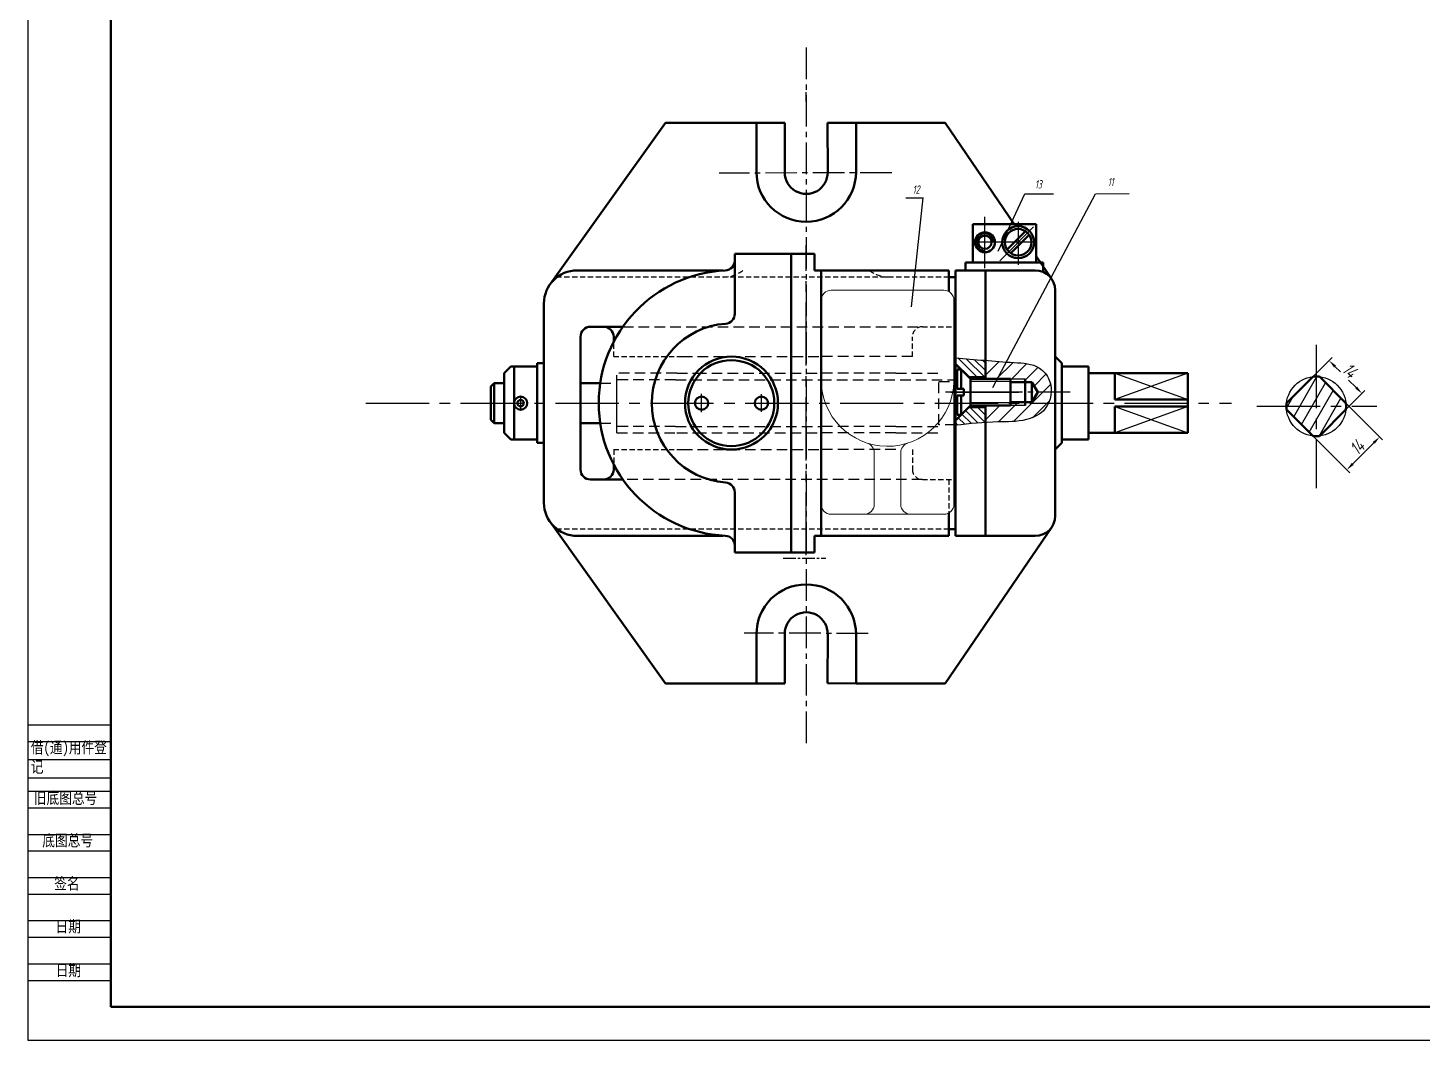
# Model space of a CAD drawing. Header units: millimetres. Extents: x 1657 to 2497, y 60 to 654.
# Drawn here: x 1657.5 to 2077.5, y 59.8 to 364.8 of the extents above; entities that cross this region are included whole.
import ezdxf
from ezdxf.lldxf.tags import DXFTag

# ---------------------------------------------------------------- set-up
doc = ezdxf.new("R2010")
doc.units = ezdxf.units.MM
for name, pattern in [('ACAD_ISO04W100', [30, 24, -3, 0, -3]), ('CENTER2', [28.575, 19.05, -3.175, 3.175, -3.175]), ('HIDDEN2', [4.7625, 3.175, -1.5875])]:
    doc.linetypes.add(name, pattern=pattern)
for name, color, linetype in [('2点化线', 7, 'PHANTOM2'), ('中心线', 1, 'ACAD_ISO04W100'), ('中心线层', 10, 'CENTER2'), ('图层', 3, 'Continuous'), ('尺寸标注层', 3, 'Continuous'), ('细实线层', 7, 'Continuous'), ('虚线层', 5, 'HIDDEN2')]:
    doc.layers.add(name, color=color, linetype=linetype)
for name, color, linetype, lineweight in [('双点划线', 4, 'PHANTOM', 18), ('粗实线', 7, 'Continuous', 50), ('粗实线层', 7, 'Continuous', 50), ('细实线', 3, 'Continuous', 25), ('轮廓线', 7, 'Continuous', 50)]:
    doc.layers.add(name, color=color, linetype=linetype, lineweight=lineweight)
doc.styles.get("Standard").update_dxf_attribs({"font": '', "width": 0.8})
doc.styles.add('数字标注', font='gbeitc.shx', dxfattribs={"width": 0.8})
doc.styles.get('Standard').set_extended_font_data('FangSong_GB2312')
tags = doc.linetypes.add('PHANTOM', pattern=[63.5, 31.75, -6.35, 6.35, -6.35, 6.35, -6.35]).pattern_tags.tags
tags[14:15] = [DXFTag(74, 4), DXFTag(75, 0), DXFTag(340, '0'), DXFTag(46, 1.0), DXFTag(50, 0.0), DXFTag(44, 0.0), DXFTag(45, 0.0)]
tags[12:13] = [DXFTag(74, 4), DXFTag(75, 0), DXFTag(340, '0'), DXFTag(46, 1.0), DXFTag(50, 0.0), DXFTag(44, 0.0), DXFTag(45, 0.0)]
tags[10:11] = [DXFTag(74, 4), DXFTag(75, 0), DXFTag(340, '0'), DXFTag(46, 1.0), DXFTag(50, 0.0), DXFTag(44, 0.0), DXFTag(45, 0.0)]
tags[8:9] = [DXFTag(74, 4), DXFTag(75, 0), DXFTag(340, '0'), DXFTag(46, 1.0), DXFTag(50, 0.0), DXFTag(44, 0.0), DXFTag(45, 0.0)]
tags[6:7] = [DXFTag(74, 4), DXFTag(75, 0), DXFTag(340, '0'), DXFTag(46, 1.0), DXFTag(50, 0.0), DXFTag(44, 0.0), DXFTag(45, 0.0)]
tags[4:5] = [DXFTag(74, 4), DXFTag(75, 0), DXFTag(340, '0'), DXFTag(46, 1.0), DXFTag(50, 0.0), DXFTag(44, 0.0), DXFTag(45, 0.0)]
tags = doc.linetypes.add('PHANTOM2', pattern=[31.75, 15.875, -3.175, 3.175, -3.175, 3.175, -3.175]).pattern_tags.tags
tags[14:15] = [DXFTag(74, 4), DXFTag(75, 0), DXFTag(340, '0'), DXFTag(46, 1.0), DXFTag(50, 0.0), DXFTag(44, 0.0), DXFTag(45, 0.0)]
tags[12:13] = [DXFTag(74, 4), DXFTag(75, 0), DXFTag(340, '0'), DXFTag(46, 1.0), DXFTag(50, 0.0), DXFTag(44, 0.0), DXFTag(45, 0.0)]
tags[10:11] = [DXFTag(74, 4), DXFTag(75, 0), DXFTag(340, '0'), DXFTag(46, 1.0), DXFTag(50, 0.0), DXFTag(44, 0.0), DXFTag(45, 0.0)]
tags[8:9] = [DXFTag(74, 4), DXFTag(75, 0), DXFTag(340, '0'), DXFTag(46, 1.0), DXFTag(50, 0.0), DXFTag(44, 0.0), DXFTag(45, 0.0)]
tags[6:7] = [DXFTag(74, 4), DXFTag(75, 0), DXFTag(340, '0'), DXFTag(46, 1.0), DXFTag(50, 0.0), DXFTag(44, 0.0), DXFTag(45, 0.0)]
tags[4:5] = [DXFTag(74, 4), DXFTag(75, 0), DXFTag(340, '0'), DXFTag(46, 1.0), DXFTag(50, 0.0), DXFTag(44, 0.0), DXFTag(45, 0.0)]
doc.dimstyles.new('副本文字与尺寸线平行', dxfattribs={"dimtxt": 4, "dimasz": 2.5, "dimexe": 0, "dimexo": 0, "dimtad": 1, "dimdec": 1, "dimtxsty": 'Standard', "dimcen": 2.5, "dimse2": 1, "dimsd2": 1, "dimadec": 0, "dimazin": 0, "dimtfac": 1, "dimtdec": 1, "dimtmove": 0, "dimatfit": 3, "dimfxl": 0, "dimarcsym": 0})
doc.dimstyles.new('文字与尺寸线平行', dxfattribs={"dimtxt": 4, "dimasz": 2.5, "dimexe": 1.25, "dimexo": 0, "dimtad": 1, "dimdec": 0, "dimtxsty": '数字标注', "dimcen": 2.5, "dimadec": 0, "dimazin": 0, "dimtfac": 1, "dimtdec": 1, "dimtmove": 0, "dimatfit": 3, "dimfxl": 0, "dimarcsym": 0})

# ---------------------------------------------------------------- blocks, each defined once
blk = doc.blocks.new('*D52')
at = {"layer": 'Defpoints', "color": 0, "transparency": 16777216}
for p in [(2044.62, 259.73), (2059.36, 254.67), (2054.52, 249.83)]:
    blk.add_point(p, dxfattribs=at)
at = {"layer": '尺寸标注层', "color": 0, "lineweight": -2, "transparency": 16777216}
for p, q in [((2044.62, 259.73), (2050.34, 265.45)), ((2051.23, 262.8), (2052.85, 261.18)), ((2057.59, 256.44), (2055.34, 258.69)), ((2054.52, 249.83), (2060.24, 255.56))]:
    blk.add_line(p, q, dxfattribs=at)
at = {"layer": '尺寸标注层', "color": 0, "transparency": 16777216}
for points in [[(2051.52, 263.1), (2050.93, 262.51), (2049.46, 264.57)], [(2057.89, 256.73), (2057.3, 256.14), (2059.36, 254.67)]]:
    blk.add_solid(points, dxfattribs=at)
at = {"layer": '尺寸标注层', "color": 0, "transparency": 16777216, "insert": (2055.75, 261.59), "char_height": 4, "attachment_point": 5, "rotation": 315, "style": '数字标注'}
blk.add_mtext('14', dxfattribs=at)
blk = doc.blocks.new('*D119')
at = {"layer": 'Defpoints', "color": 0, "transparency": 16777216}
for p in [(2051.96, 254.29), (2042.06, 244.39), (2064.69, 241.56)]:
    blk.add_point(p, dxfattribs=at)
at = {"layer": '尺寸标注层', "color": 0, "lineweight": -2, "transparency": 16777216}
for p, q in [((2051.96, 254.29), (2065.58, 240.67)), ((2042.06, 244.39), (2055.68, 230.77)), ((2056.56, 233.43), (2062.92, 239.79))]:
    blk.add_line(p, q, dxfattribs=at)
at = {"layer": '尺寸标注层', "color": 0, "transparency": 16777216}
for points in [[(2062.63, 240.08), (2063.22, 239.5), (2064.69, 241.56)], [(2056.27, 233.72), (2056.86, 233.13), (2054.79, 231.66)]]:
    blk.add_solid(points, dxfattribs=at)
at = {"layer": '尺寸标注层', "color": 0, "transparency": 16777216, "insert": (2057.89, 238.46), "char_height": 4, "attachment_point": 5, "rotation": 45, "style": '数字标注'}
blk.add_mtext('14', dxfattribs=at)

msp = doc.modelspace()

# ---------------------------------------------------------------- hatches: boundary and pattern name
at = {"layer": '细实线层'}
h = msp.add_hatch(dxfattribs=at)
h.set_pattern_fill('ANSI31', color=256, scale=0.5, angle=90, style=0)
h.set_pattern_definition([(135, (765.7302, -39.9753), (-1.122532, -1.122532), [])])
edge = h.paths.add_edge_path()
edge.add_line((1938.639, 248.232), (1936.939, 246.532))
edge.add_line((1936.939, 246.532), (1936.939, 245.081))
edge.add_spline(control_points=[(1936.939, 245.081), (1939.937, 245.403), (1942.935, 245.724), (1945.939, 245.919)], knot_values=[57.8173798, 57.8173798, 57.8173798, 57.8173798, 66.8517393, 66.8517393, 66.8517393, 66.8517393], degree=3, periodic=0)
edge.add_line((1945.939, 245.919), (1945.939, 250.532))
edge.add_line((1945.939, 250.532), (1940.939, 250.532))
edge.add_line((1940.939, 250.532), (1938.639, 248.232))
edge = h.paths.add_edge_path()
edge.add_spline(control_points=[(1945.939, 264.622), (1942.905, 264.878), (1939.922, 265.16), (1936.939, 265.442)], knot_values=[0, 0, 0, 0, 9.1701097, 9.1701097, 9.1701097, 9.1701097], degree=3, periodic=0)
edge.add_line((1936.939, 265.442), (1936.939, 263.532))
edge.add_line((1936.939, 263.532), (1940.939, 259.532))
edge.add_line((1940.939, 259.532), (1945.939, 259.532))
edge.add_line((1945.939, 259.532), (1945.939, 264.622))
h = msp.add_hatch(dxfattribs=at)
h.set_pattern_fill('ANSI31', color=256, style=0)
h.set_pattern_definition([(45, (765.7302, -39.9753), (-2.245064, 2.245064), [])])
edge = h.paths.add_edge_path()
edge.add_spline(control_points=[(1965.736, 255.032), (1965.796, 256.263), (1965.368, 259.195), (1961.725, 263.645), (1954.239, 263.972), (1948.756, 264.384), (1945.939, 264.622)], knot_values=[9.1701097, 9.1701097, 9.1701097, 9.1701097, 12.6644882, 17.4168028, 25.2232805, 33.7340858, 33.7340858, 33.7340858, 33.7340858], degree=3, periodic=0)
edge.add_line((1945.939, 264.622), (1945.939, 259.032))
edge.add_line((1945.939, 259.032), (1953.439, 259.032))
edge.add_line((1953.439, 259.032), (1957.939, 259.032))
edge.add_line((1957.939, 259.032), (1957.939, 258.032))
edge.add_line((1957.939, 258.032), (1959.939, 258.032))
edge.add_line((1959.939, 258.032), (1961.672, 255.032))
edge.add_line((1961.672, 255.032), (1965.736, 255.032))
h.paths.add_polyline_path([(1957.939, 258.032), (1957.939, 259.032), (1953.439, 259.032), (1953.439, 258.032)], flags=17)
h.paths.add_polyline_path([(1957.939, 251.032), (1957.939, 252.032), (1953.439, 252.032), (1953.439, 251.032)], flags=17)
edge = h.paths.add_edge_path()
edge.add_line((1945.939, 251.032), (1945.939, 245.919))
edge.add_spline(control_points=[(1945.939, 245.919), (1947.167, 245.998), (1951.277, 246.193), (1957.608, 245.977), (1964.252, 249.148), (1965.647, 253.222), (1965.736, 255.032)], knot_values=[33.7340858, 33.7340858, 33.7340858, 33.7340858, 37.4250236, 46.0840884, 52.678617, 57.8173798, 57.8173798, 57.8173798, 57.8173798], degree=3, periodic=0)
edge.add_line((1965.736, 255.032), (1961.672, 255.032))
edge.add_line((1961.672, 255.032), (1959.939, 252.032))
edge.add_line((1959.939, 252.032), (1957.939, 252.032))
edge.add_line((1957.939, 252.032), (1957.939, 251.032))
edge.add_line((1957.939, 251.032), (1945.939, 251.032))
h = msp.add_hatch(dxfattribs=at)
h.set_pattern_fill('ANSI31', color=256, angle=15, style=0)
h.set_pattern_definition([(60, (1229.5322, -252.319), (-2.749631, 1.5875), [])])
h.paths.add_polyline_path([(2045.569, 250.84), (2045.569, 241.782, 0.0264372), (2046.519, 241.832), (2054.519, 249.832, 0.0280463), (2054.569, 250.84)])
h.paths.add_polyline_path([(2045.569, 250.84), (2054.569, 250.84, 0.0248283), (2054.519, 251.731), (2046.519, 259.731, 0.0264372), (2045.569, 259.782)])
h.paths.add_polyline_path([(2036.62, 251.731, 0.0248283), (2036.57, 250.84), (2045.569, 250.84), (2045.569, 259.782, 0.0264372), (2044.62, 259.731)])
h.paths.add_polyline_path([(2036.57, 250.84, 0.0280463), (2036.62, 249.832), (2044.62, 241.832, 0.0264372), (2045.569, 241.782), (2045.569, 250.84)])

# ---------------------------------------------------------------- linework, layer by layer
at = {"layer": '2点化线'}
msp.add_line((1896.43, 282.752), (1896.43, 282.752), dxfattribs=at)
at = {"layer": '中心线'}
for p, q in [((1945.787, 292.37), (1945.787, 307.878)), ((1950.237, 294.674), (1960.421, 304.858)), ((1955.787, 306.347), (1955.787, 293.446)), ((1961.477, 300.224), (1942.335, 300.224))]:
    msp.add_line(p, q, dxfattribs=at)
at = {"layer": '中心线层', "ltscale": 0.5}
for p, q in [((1891.945, 358.877), (1891.956, 149.282)), ((1891.945, 342.659), (1891.945, 345.47)), ((1917.727, 321.145), (1865.699, 321.069)), ((1971.417, 255.032), (1936.047, 255.032)), ((1910.628, 182.358), (1873.251, 182.434))]:
    msp.add_line(p, q, dxfattribs=at)
at = {"layer": '中心线层'}
for p, q in [((1891.939, 205.909), (1891.939, 299.373)), ((2045.569, 269.299), (2045.569, 226.168)), ((1805.939, 250.026), (1805.939, 253.46)), ((1860.43, 249), (1860.43, 254.503)), ((1878.43, 249.099), (1878.43, 254.404)), ((1948.397, 255.032), (1933.903, 255.032)), ((1935.468, 255.032), (1956.472, 255.032)), ((1936.968, 255.032), (1957.972, 255.032)), ((1759.268, 251.752), (2020.036, 251.752)), ((2027.735, 250.84), (2063.826, 250.84))]:
    msp.add_line(p, q, dxfattribs=at)
at = {"layer": '中心线层', "ltscale": 0.2}
msp.add_line((1885.013, 205.006), (1897.885, 205.006), dxfattribs=at)
at = {"layer": '双点划线', "ltscale": 0.2}
for p, q in [((1933.43, 285.752), (1899.43, 285.752)), ((1912.43, 221.252), (1912.43, 236.843)), ((1920.43, 221.252), (1920.43, 236.843)), ((1933.43, 218.252), (1899.43, 218.252))]:
    msp.add_line(p, q, dxfattribs=at)
at = {"layer": '双点划线', "ltscale": 0.5}
msp.add_line((1936.43, 221.252), (1936.43, 282.752), dxfattribs=at)
at = {"layer": '双点划线'}
for centre, start, end in [((1899.43, 282.752), 90, 180), ((1933.43, 282.752), 0, 90), ((1909.43, 236.843), 0, 72.28107), ((1923.43, 236.843), 107.71893, 180), ((1899.43, 221.252), 180, 270), ((1909.43, 221.252), 270, 0), ((1923.43, 221.252), 180, 270), ((1933.43, 221.252), 270, 0)]:
    msp.add_arc(centre, 3, start, end, dxfattribs=at)
at = {"layer": '双点划线', "ltscale": 0.2}
msp.add_arc((1916.43, 258.752), 20, 180, 358.56746, dxfattribs=at)
at = {"layer": '尺寸标注层'}
for p, q in [((1921.908, 313.589), (1927.206, 313.589)), ((1923.671, 280.724), (1927.206, 313.589)), ((1949.766, 297.565), (1957.79, 314.78)), ((1957.79, 314.78), (1966.468, 314.78))]:
    msp.add_line(p, q, dxfattribs=at)
at = {"layer": '粗实线', "linetype": 'Continuous'}
for p, q in [((1682.476, 69.814), (1682.476, 643.814)), ((2487.476, 69.814), (1682.476, 69.814))]:
    msp.add_line(p, q, dxfattribs=at)
at = {"layer": '粗实线层'}
for p, q in [((1849.542, 336.185), (1814.803, 287.565)), ((1876.94, 336.185), (1849.542, 336.185)), ((1876.94, 321.294), (1876.94, 336.185)), ((1876.94, 336.185), (1885.463, 336.185)), ((1885.463, 321.257), (1885.463, 336.185)), ((1906.939, 336.185), (1898.385, 336.167)), ((1898.416, 321.257), (1898.385, 336.167)), ((1906.939, 321.294), (1906.939, 336.185)), ((1906.939, 336.185), (1933.776, 336.185)), ((1933.776, 336.185), (1954.599, 305.682)), ((1942.115, 305.682), (1961.171, 305.682)), ((1942.115, 305.682), (1942.115, 294.114)), ((1961.171, 305.682), (1961.171, 294.114)), ((1894.43, 296.752), (1870.43, 296.752)), ((1870.43, 278.665), (1870.43, 296.752)), ((1887.43, 296.752), (1887.43, 206.752)), ((1894.43, 296.752), (1894.43, 291.752)), ((1939.959, 294.114), (1963.327, 294.114)), ((1939.959, 294.114), (1939.959, 291.752)), ((1961.171, 296.055), (1965.895, 289.135)), ((1963.327, 294.114), (1963.327, 291.256)), ((1896.43, 291.752), (1896.43, 211.752)), ((1918.939, 291.752), (1909.939, 291.752)), ((1936.939, 291.752), (1936.939, 211.752)), ((1945.939, 291.752), (1936.939, 291.752)), ((1945.939, 291.752), (1945.939, 259.032)), ((1830.939, 274.752), (1836.704, 274.752)), ((1968.939, 263.752), (1966.939, 265.752)), ((1800.939, 260.752), (1802.939, 262.752)), ((1800.939, 260.752), (1800.939, 242.752)), ((1810.939, 262.752), (1802.939, 262.752)), ((1803.939, 262.752), (1807.939, 262.752)), ((1803.939, 262.752), (1803.939, 240.752)), ((1810.939, 239.752), (1810.939, 263.752)), ((1810.939, 263.752), (1812.939, 263.752)), ((1810.939, 262.752), (1810.939, 240.752)), ((1812.939, 239.752), (1812.939, 263.752)), ((1936.939, 263.532), (1941.439, 259.032)), ((1938.639, 261.832), (1937.439, 261.832)), ((1937.439, 261.832), (1937.439, 256.032)), ((1941.439, 259.032), (1938.639, 261.832)), ((1938.639, 256.032), (1938.639, 261.832)), ((1968.939, 239.752), (1968.939, 263.752)), ((1968.939, 262.752), (1968.939, 240.752)), ((1976.939, 262.752), (1968.939, 262.752)), ((1976.939, 240.752), (1976.939, 262.752)), ((2006.939, 260.752), (1976.939, 260.752)), ((1984.939, 260.752), (1984.939, 252.799)), ((2006.939, 242.752), (2006.939, 260.752)), ((1796.939, 256.752), (1797.939, 257.752)), ((1796.939, 246.752), (1796.939, 256.752)), ((1797.939, 257.752), (1797.939, 245.752)), ((1797.939, 257.752), (1800.939, 257.752)), ((1823.939, 257.752), (1829.883, 257.752)), ((1940.939, 259.532), (1945.939, 259.532)), ((1953.439, 259.032), (1941.439, 259.032)), ((1941.439, 251.032), (1941.439, 259.032)), ((1953.439, 251.032), (1953.439, 259.032)), ((2036.62, 251.731), (2044.62, 259.731)), ((2046.519, 259.731), (2054.519, 251.731)), ((1937.439, 256.032), (1939.439, 256.032)), ((1937.439, 254.032), (1937.439, 248.232)), ((1937.439, 254.032), (1939.439, 254.032)), ((1938.639, 248.232), (1938.639, 254.032)), ((1939.439, 254.032), (1939.439, 256.032)), ((2006.939, 252.799), (1984.939, 252.799)), ((1936.939, 246.532), (1940.939, 250.532)), ((1938.639, 248.232), (1937.439, 248.232)), ((1941.439, 251.032), (1938.639, 248.232)), ((1940.939, 250.532), (1945.939, 250.532)), ((1941.439, 251.032), (1953.439, 251.032)), ((1945.939, 251.032), (1945.939, 211.752)), ((2006.939, 250.704), (1984.939, 250.704)), ((1984.939, 250.704), (1984.939, 242.752)), ((2044.62, 241.832), (2036.62, 249.832)), ((2046.519, 241.832), (2054.519, 249.832)), ((1796.939, 246.752), (1797.939, 245.752)), ((1797.939, 245.752), (1800.939, 245.752)), ((1810.939, 240.752), (1810.939, 245.752)), ((1823.939, 245.752), (1829.883, 245.752)), ((1800.939, 242.752), (1802.939, 240.752)), ((1810.939, 240.752), (1802.939, 240.752)), ((1803.939, 240.752), (1807.939, 240.752)), ((1812.939, 239.752), (1810.939, 239.752)), ((1966.939, 237.752), (1968.939, 239.752)), ((1976.939, 240.752), (1968.939, 240.752)), ((1976.939, 242.752), (2006.939, 242.752)), ((1836.704, 228.752), (1830.939, 228.752)), ((1870.43, 206.752), (1870.43, 225.123)), ((1849.542, 167.319), (1814.803, 215.938)), ((1933.776, 167.319), (1965.895, 214.369)), ((1894.43, 206.752), (1894.43, 211.752)), ((1894.43, 206.752), (1870.43, 206.752)), ((1876.94, 182.209), (1876.94, 167.319)), ((1885.463, 182.246), (1885.463, 167.319)), ((1898.416, 182.246), (1898.385, 167.336)), ((1906.939, 182.209), (1906.939, 167.319)), ((1876.94, 167.319), (1849.542, 167.319)), ((1876.94, 167.319), (1885.463, 167.319)), ((1906.939, 167.319), (1898.385, 167.336)), ((1906.939, 167.319), (1933.776, 167.319))]:
    msp.add_line(p, q, dxfattribs=at)
at = {"layer": '粗实线层', "ltscale": 0.5}
for p, q in [((1822.939, 291.752), (1866.939, 291.752)), ((1894.43, 291.752), (1934.939, 291.752)), ((1934.939, 291.752), (1934.939, 289.752)), ((1934.939, 285.344), (1934.939, 291.752)), ((1960.939, 291.752), (1945.939, 291.752)), ((1934.939, 289.752), (1936.939, 289.752)), ((1966.939, 217.752), (1966.939, 285.752)), ((1812.939, 281.752), (1812.939, 221.752)), ((1830.939, 274.752), (1826.939, 274.752)), ((1823.939, 271.752), (1823.939, 231.752)), ((1833.939, 270.202), (1833.939, 271.752)), ((1959.939, 258.032), (1953.439, 258.032)), ((1957.939, 259.032), (1957.939, 251.032)), ((1959.939, 258.032), (1961.672, 255.032)), ((1959.939, 258.032), (1959.939, 252.032)), ((1959.939, 252.032), (1953.439, 252.032)), ((1959.939, 252.032), (1961.672, 255.032)), ((1833.939, 233.301), (1833.939, 231.752)), ((1830.939, 228.752), (1826.939, 228.752)), ((1934.939, 218.659), (1934.939, 211.752)), ((1822.939, 211.752), (1866.939, 211.752)), ((1894.43, 211.752), (1934.939, 211.752)), ((1936.939, 213.752), (1934.939, 213.752)), ((1960.939, 211.752), (1936.939, 211.752))]:
    msp.add_line(p, q, dxfattribs=at)
at = {"layer": '粗实线层'}
for centre, radius in [((1869.43, 251.752), 14), ((1869.381, 251.752), 12.951), ((1805.917, 251.752), 1.977), ((1805.917, 251.752), 0.977), ((1860.43, 251.752), 2), ((1878.43, 251.752), 2)]:
    msp.add_circle(centre, radius, dxfattribs=at)
at = {"layer": '粗实线层', "ltscale": 0.5}
for centre, radius, start, end in [((1891.939, 321.38), 15, 180, 0), ((1822.939, 281.752), 10, 90, 180), ((1960.939, 285.752), 6, 0, 90), ((1826.939, 271.752), 3, 90, 180), ((1830.939, 271.752), 3, 0, 90), ((1826.939, 231.752), 3, 180, 270), ((1830.939, 231.752), 3, 270, 0), ((1822.939, 221.752), 10, 180, 270), ((1960.939, 217.752), 6, 270, 0), ((1891.939, 182.124), 15, 0, 180)]:
    msp.add_arc(centre, radius, start, end, dxfattribs=at)
at = {"layer": '粗实线层'}
for centre, radius, start, end in [((1891.939, 321.257), 6.476, 180, 0.23358), ((1867.43, 294.705), 3, 272.66588, 0), ((1869.43, 251.752), 40, 92.66588, 267.33412), ((1867.43, 278.678), 3, 274.24802, 0), ((1869.43, 251.752), 24, 94.24802, 265.75198), ((2045.569, 250.782), 9, 83.94244, 96.05756), ((2045.569, 250.782), 9, 173.94244, 186.05756), ((2045.569, 250.782), 9, 353.94244, 6.05756), ((2045.569, 250.782), 9, 263.94244, 276.05756), ((1867.43, 224.826), 3, 0, 85.75198), ((1867.43, 208.798), 3, 0, 87.33412), ((1891.939, 182.246), 6.476, 359.76642, 180)]:
    msp.add_arc(centre, radius, start, end, dxfattribs=at)
at = {"layer": '细实线', "linetype": 'Continuous'}
for p, q in [((1657.476, 653.814), (1657.476, 59.814)), ((1657.476, 59.814), (2497.476, 59.814))]:
    msp.add_line(p, q, dxfattribs=at)
at = {"layer": '细实线'}
for p, q in [((1657.476, 154.814), (1682.476, 154.814)), ((1657.476, 149.814), (1682.476, 149.814)), ((1657.476, 144.416), (1682.476, 144.416)), ((1657.476, 138.802), (1682.476, 138.802)), ((1657.476, 134.814), (1682.476, 134.814)), ((1657.476, 129.814), (1682.476, 129.814)), ((1657.476, 121.814), (1682.476, 121.814)), ((1657.476, 116.814), (1682.476, 116.814)), ((1657.476, 108.814), (1682.476, 108.814)), ((1657.476, 103.814), (1682.476, 103.814)), ((1657.476, 95.814), (1682.476, 95.814)), ((1657.476, 90.814), (1682.476, 90.814)), ((1657.476, 82.814), (1682.476, 82.814)), ((1657.476, 77.814), (1682.476, 77.814))]:
    msp.add_line(p, q, dxfattribs=at)
msp.add_arc((1945.787, 300.224), 2.5, 0, 270, dxfattribs=at)
at = {"layer": '细实线层'}
for p, q in [((1976.939, 260.752), (1976.939, 242.752)), ((2006.939, 260.752), (1984.939, 252.799)), ((1984.939, 260.752), (2006.939, 252.799)), ((1953.439, 258.232), (1941.439, 258.232)), ((1953.439, 251.832), (1941.439, 251.832)), ((2006.939, 250.704), (1984.939, 242.752)), ((1984.939, 250.704), (2006.939, 242.752))]:
    msp.add_line(p, q, dxfattribs=at)
at = {"layer": '细实线层', "ltscale": 0.5}
for p, q in [((1945.939, 259.032), (1957.939, 259.032)), ((1957.939, 251.032), (1945.939, 251.032))]:
    msp.add_line(p, q, dxfattribs=at)
at = {"layer": '细实线层'}
msp.add_circle((2045.569, 250.782), 9, dxfattribs=at)
msp.add_spline([(1936.939, 265.442), (1954.561, 263.997), (1962.187, 262.328), (1965.174, 258.632), (1963.96, 250.085), (1958.257, 246.774), (1949.625, 246.084), (1936.939, 245.081)], degree=3, dxfattribs=at)
at = {"layer": '虚线层', "ltscale": 0.5}
for p, q in [((1934.939, 289.752), (1816.939, 289.752)), ((1926.939, 274.752), (1936.939, 274.752)), ((1833.939, 265.752), (1833.939, 270.202)), ((1923.939, 265.752), (1923.939, 271.752)), ((1833.939, 265.752), (1854.469, 265.752)), ((1833.939, 237.752), (1854.469, 237.752)), ((1833.939, 237.752), (1833.939, 233.301)), ((1923.939, 237.752), (1923.939, 231.752)), ((1926.939, 228.752), (1936.939, 228.752)), ((1934.939, 228.752), (1934.939, 218.659)), ((1934.939, 213.752), (1816.939, 213.752))]:
    msp.add_line(p, q, dxfattribs=at)
at = {"layer": '虚线层'}
for p, q in [((1836.704, 274.752), (1926.939, 274.752)), ((1854.469, 265.752), (1896.43, 265.752)), ((1918.939, 265.752), (1896.43, 265.752)), ((1923.939, 265.752), (1918.939, 265.752)), ((1834.939, 242.752), (1834.939, 260.752)), ((1852.965, 260.752), (1834.939, 260.752)), ((1852.965, 260.752), (1858.706, 260.752)), ((1858.706, 260.752), (1896.43, 260.752)), ((1918.939, 260.752), (1896.43, 260.752)), ((1918.939, 260.752), (1931.939, 260.752)), ((1829.883, 257.752), (1834.939, 257.752)), ((1852.557, 258.752), (1834.939, 258.752)), ((1834.939, 245.752), (1834.939, 257.752)), ((1852.557, 258.752), (1857.306, 258.752)), ((1857.306, 258.752), (1896.43, 258.752)), ((1896.43, 258.752), (1936.43, 258.752)), ((1931.939, 245.252), (1931.939, 258.252)), ((1931.939, 258.252), (1936.939, 258.252)), ((1829.883, 245.752), (1834.939, 245.752)), ((1852.557, 244.752), (1834.939, 244.752)), ((1852.557, 244.752), (1857.306, 244.752)), ((1857.306, 244.752), (1896.43, 244.752)), ((1918.939, 244.752), (1896.43, 244.752)), ((1918.939, 244.752), (1931.939, 244.752)), ((1936.939, 245.252), (1931.939, 245.252)), ((1834.939, 242.752), (1852.965, 242.752)), ((1852.965, 242.752), (1858.706, 242.752)), ((1858.706, 242.752), (1896.43, 242.752)), ((1918.939, 242.752), (1896.43, 242.752)), ((1918.939, 242.752), (1931.939, 242.752)), ((1854.469, 237.752), (1896.43, 237.752)), ((1918.939, 237.752), (1896.43, 237.752)), ((1926.939, 228.752), (1836.704, 228.752))]:
    msp.add_line(p, q, dxfattribs=at)
at = {"layer": '虚线层', "ltscale": 0.5}
for centre, radius, start, end in [((1866.939, 299.752), 10, 270, 306.99158), ((1916.939, 299.752), 10, 233.1301, 270), ((1926.939, 271.752), 3, 90, 180), ((1926.939, 231.752), 3, 180, 270)]:
    msp.add_arc(centre, radius, start, end, dxfattribs=at)
at = {"layer": '轮廓线'}
for p, q in [((1952.45, 298.019), (1957.993, 303.561)), ((1953.582, 296.887), (1959.124, 302.43))]:
    msp.add_line(p, q, dxfattribs=at)
for centre, radius in [((1945.787, 300.224), 3), ((1955.787, 300.224), 4.8), ((1955.787, 300.224), 4), ((1945.787, 300.224), 2), ((1945.787, 300.224), 2)]:
    msp.add_circle(centre, radius, dxfattribs=at)

# ---------------------------------------------------------------- texts
at = {"layer": '图层', "char_height": 3.5, "attachment_point": 1}
for s, insert, width in [('{\\fFangSong_GB2312|b0|i0|c134|p49;借(通)用件登记}', (1658.368, 149.75), 23.01595), ('{\\fFangSong_GB2312|b0|i0|c134|p49;旧底图总号}', (1659.29, 134.524), 37.21822), ('{\\fFangSong_GB2312|b0|i0|c134|p49;底图总号}', (1661.837, 121.737), 37.21822), ('{\\fFangSong_GB2312|b0|i0|c134|p49;签名}', (1665.417, 108.757), 37.21822), ('{\\fFangSong_GB2312|b0|i0|c134|p49;日期}', (1665.803, 95.82), 37.21822), ('{\\fFangSong_GB2312|b0|i0|c134|p49;日期}', (1665.84, 82.631), 37.21822)]:
    msp.add_mtext(s, dxfattribs=dict(at, insert=insert, width=width))
at = {"layer": '尺寸标注层', "char_height": 2.5, "style": '数字标注'}
for s, insert, width, attachment_point in [('11', (1982.796, 319.634), 11.96189, 1), ('\\fgbeitc.shx;12', (1925.067, 316.089), 6.43448, 5), ('\\fgbeitc.shx;13', (1961.923, 317.693), 9.0904, 5)]:
    msp.add_mtext(s, dxfattribs=dict(at, insert=insert, width=width, attachment_point=attachment_point))

# ---------------------------------------------------------------- dimensions: what is measured, and where the dimension line sits
at = {"layer": '尺寸标注层'}
dim = msp.add_linear_dim(base=(2059.359, 254.672), p1=(2044.62, 259.731), p2=(2054.519, 249.832), angle=315, dimstyle='文字与尺寸线平行', override={"dimtxsty": '数字标注', "dimtmove": 2}, dxfattribs=at)
dim.commit()
dim.dimension.update_dxf_attribs({"geometry": '*D52', "text_midpoint": (2055.749, 261.587), "dimtype": 161})
dim = msp.add_aligned_dim(p1=(2042.065, 244.387), p2=(2051.964, 254.286), distance=-18.001, dimstyle='文字与尺寸线平行', dxfattribs=at)
dim.commit()
dim.dimension.update_dxf_attribs({"geometry": '*D119', "text_midpoint": (2057.887, 238.464)})

# ---------------------------------------------------------------- leaders
msp.add_leader([(1948.18, 256.43), (1979.119, 314.78), (1989.268, 314.927)], dimstyle='副本文字与尺寸线平行', override={"dimgap": 0.625, "dimtad": 0, "dimldrblk": 'None'}, dxfattribs=at)

doc.saveas('drawing.dxf')
